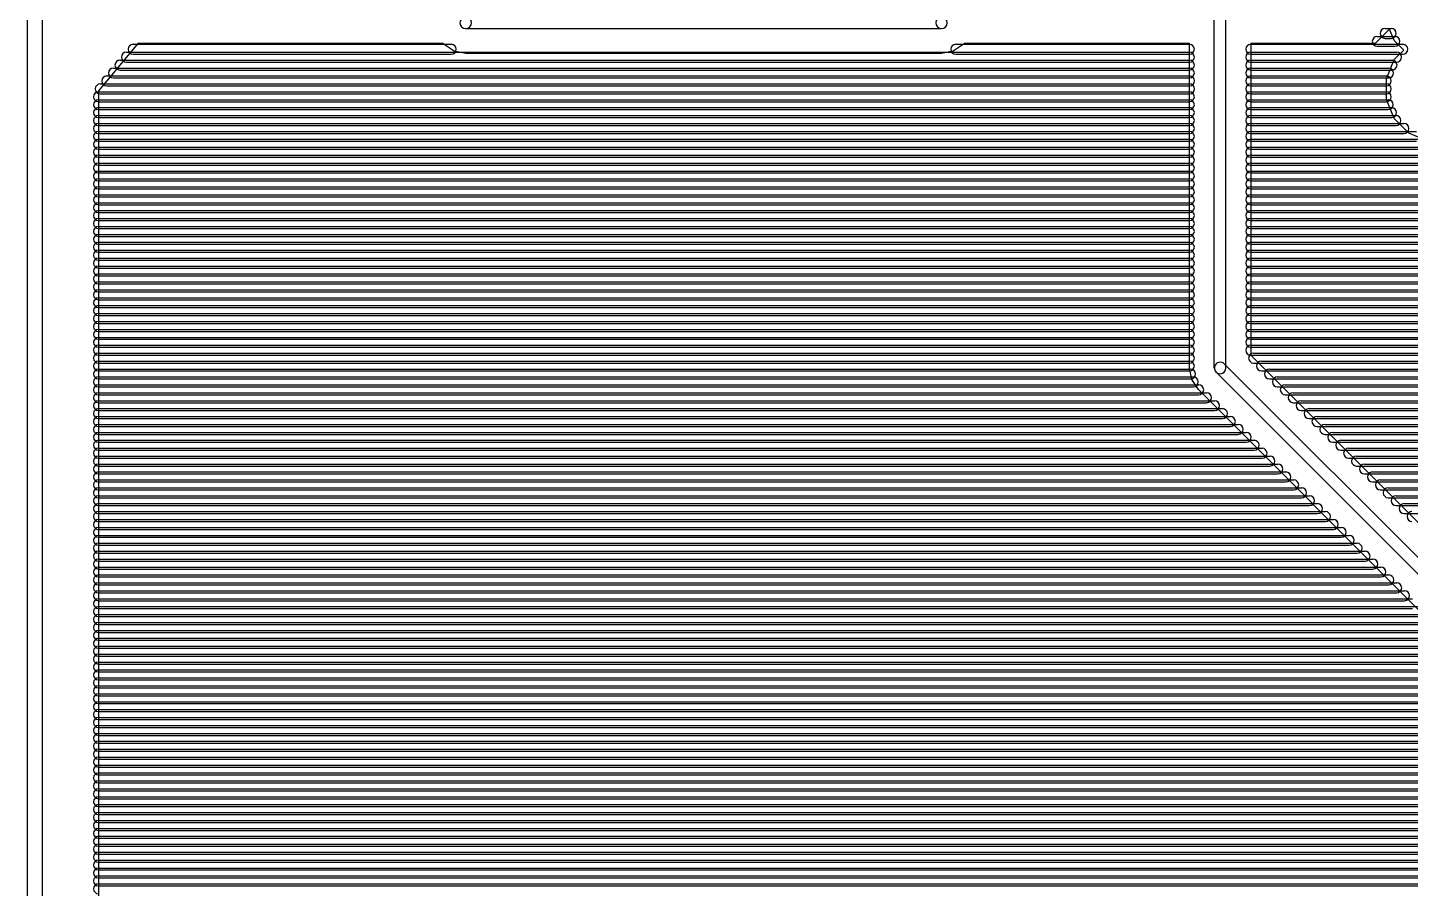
# Model space of a CAD drawing. Extents: x 25909 to 94169, y 14485 to 72115.
# Drawn here: x 25909 to 39874, y 44086 to 52779 of the extents above; entities that cross this region are included whole.
import ezdxf

# ---------------------------------------------------------------- set-up
doc = ezdxf.new("R2010")
doc.units = 0
doc.layers.add('BLACK', color=1, linetype='CONTINUOUS')

msp = doc.modelspace()

# ---------------------------------------------------------------- linework, layer by layer
at = {"layer": 'BLACK'}
for p, q in [((25909, 14560), (25909, 72040)), ((26059, 14560), (26059, 72040)), ((37894, 49342), (37894, 55642)), ((38012, 49342), (38012, 55642)), ((30334, 52769), (35138, 52769)), ((39664, 52765), (39520, 52620)), ((39540, 52691), (39718, 52691)), ((39540, 52691), (39718, 52691)), ((39620, 52771), (39682, 52771)), ((39620, 52771), (39682, 52771)), ((39620, 52671), (39682, 52671)), ((39620, 52671), (39682, 52671)), ((39712, 52649), (39664, 52765)), ((27023, 52620), (26625, 52140)), ((26907, 52531), (37643, 52531)), ((26907, 52531), (37643, 52531)), ((26974, 52611), (30188, 52611)), ((26974, 52611), (30188, 52611)), ((26974, 52511), (30188, 52511)), ((26974, 52511), (30188, 52511)), ((30105, 52620), (27023, 52620)), ((30115, 52610), (30105, 52620)), ((30216, 52543), (30115, 52610)), ((30334, 52519), (30216, 52543)), ((35139, 52519), (30334, 52519)), ((35257, 52543), (35139, 52519)), ((35357, 52610), (35257, 52543)), ((35283, 52611), (37643, 52611)), ((35283, 52611), (37643, 52611)), ((35283, 52511), (37643, 52511)), ((35283, 52511), (37643, 52511)), ((35367, 52620), (35357, 52610)), ((37644, 52620), (35367, 52620)), ((37644, 49342), (37644, 52620)), ((39520, 52620), (38262, 52620)), ((38262, 52620), (38262, 49470)), ((38262, 52611), (39798, 52611)), ((38262, 52611), (39798, 52611)), ((38262, 52531), (39736, 52531)), ((38262, 52531), (39736, 52531)), ((38262, 52511), (39798, 52511)), ((38262, 52511), (39798, 52511)), ((39540, 52591), (39718, 52591)), ((39540, 52591), (39718, 52591)), ((39808, 52552), (39712, 52649)), ((39712, 52456), (39808, 52552)), ((26775, 52371), (37643, 52371)), ((26775, 52371), (37643, 52371)), ((26841, 52451), (37643, 52451)), ((26841, 52451), (37643, 52451)), ((26907, 52431), (37643, 52431)), ((26907, 52431), (37643, 52431)), ((38262, 52451), (39690, 52451)), ((38262, 52451), (39690, 52451)), ((38262, 52431), (39736, 52431)), ((38262, 52431), (39736, 52431)), ((38262, 52371), (39656, 52371)), ((38262, 52371), (39656, 52371)), ((39632, 52263), (39712, 52456)), ((26708, 52291), (37644, 52291)), ((26708, 52291), (37644, 52291)), ((26775, 52271), (37643, 52271)), ((26775, 52271), (37643, 52271)), ((26841, 52351), (37643, 52351)), ((26841, 52351), (37643, 52351)), ((38262, 52351), (39690, 52351)), ((38262, 52351), (39690, 52351)), ((38262, 52291), (39632, 52291)), ((38262, 52291), (39632, 52291)), ((38262, 52271), (39656, 52271)), ((38262, 52271), (39656, 52271)), ((39632, 52054), (39632, 52263)), ((26625, 52140), (26625, 34414)), ((26625, 52131), (37643, 52131)), ((26625, 52131), (37643, 52131)), ((26642, 52211), (37644, 52211)), ((26642, 52211), (37644, 52211)), ((26642, 52111), (37644, 52111)), ((26642, 52111), (37644, 52111)), ((26708, 52191), (37644, 52191)), ((26708, 52191), (37644, 52191)), ((38262, 52211), (39632, 52211)), ((38262, 52211), (39632, 52211)), ((38262, 52191), (39632, 52191)), ((38262, 52191), (39632, 52191)), ((38262, 52131), (39632, 52131)), ((38262, 52131), (39632, 52131)), ((38262, 52111), (39632, 52111)), ((38262, 52111), (39632, 52111)), ((26625, 52051), (37643, 52051)), ((26625, 52051), (37643, 52051)), ((26625, 52031), (37643, 52031)), ((26625, 52031), (37643, 52031)), ((26625, 51971), (37643, 51971)), ((26625, 51971), (37643, 51971)), ((38262, 52051), (39652, 52051)), ((38262, 52051), (39652, 52051)), ((38262, 52031), (39632, 52031)), ((38262, 52031), (39632, 52031)), ((38262, 51971), (39686, 51971)), ((38262, 51971), (39686, 51971)), ((39712, 51861), (39632, 52054)), ((26625, 51951), (37643, 51951)), ((26625, 51951), (37643, 51951)), ((26625, 51891), (37643, 51891)), ((26625, 51891), (37643, 51891)), ((26625, 51871), (37643, 51871)), ((26625, 51871), (37643, 51871)), ((38262, 51951), (39652, 51951)), ((38262, 51951), (39652, 51951)), ((38262, 51891), (39730, 51891)), ((38262, 51891), (39730, 51891)), ((38262, 51871), (39686, 51871)), ((38262, 51871), (39686, 51871)), ((39859, 51713), (39712, 51861)), ((26625, 51811), (37643, 51811)), ((26625, 51811), (37643, 51811)), ((26625, 51791), (37643, 51791)), ((26625, 51791), (37643, 51791)), ((26625, 51731), (37643, 51731)), ((26625, 51731), (37643, 51731)), ((26625, 51711), (37643, 51711)), ((26625, 51711), (37643, 51711)), ((38262, 51811), (39810, 51811)), ((38262, 51811), (39810, 51811)), ((38262, 51791), (39730, 51791)), ((38262, 51791), (39730, 51791)), ((38262, 51731), (39936, 51731)), ((38262, 51731), (39936, 51731)), ((38262, 51711), (39810, 51711)), ((38262, 51711), (39810, 51711)), ((40052, 51633), (39859, 51713)), ((26625, 51651), (37643, 51651)), ((26625, 51651), (37643, 51651)), ((26625, 51631), (37643, 51631)), ((26625, 51631), (37643, 51631)), ((26625, 51571), (37643, 51571)), ((26625, 51571), (37643, 51571)), ((26625, 51551), (37643, 51551)), ((26625, 51551), (37643, 51551)), ((38262, 51651), (51486, 51651)), ((38262, 51651), (51486, 51651)), ((38262, 51631), (39936, 51631)), ((38262, 51631), (39936, 51631)), ((38262, 51571), (51406, 51571)), ((38262, 51571), (51406, 51571)), ((38262, 51551), (51486, 51551)), ((38262, 51551), (51486, 51551)), ((26625, 51491), (37643, 51491)), ((26625, 51491), (37643, 51491)), ((26625, 51471), (37643, 51471)), ((26625, 51471), (37643, 51471)), ((26625, 51411), (37643, 51411)), ((26625, 51411), (37643, 51411)), ((38262, 51491), (51326, 51491)), ((38262, 51491), (51326, 51491)), ((38262, 51471), (51406, 51471)), ((38262, 51471), (51406, 51471)), ((38262, 51411), (51246, 51411)), ((38262, 51411), (51246, 51411)), ((26625, 51391), (37643, 51391)), ((26625, 51391), (37643, 51391)), ((26625, 51331), (37643, 51331)), ((26625, 51331), (37643, 51331)), ((26625, 51311), (37643, 51311)), ((26625, 51311), (37643, 51311)), ((38262, 51391), (51326, 51391)), ((38262, 51391), (51326, 51391)), ((38262, 51331), (51166, 51331)), ((38262, 51331), (51166, 51331)), ((38262, 51311), (51246, 51311)), ((38262, 51311), (51246, 51311)), ((26625, 51251), (37643, 51251)), ((26625, 51251), (37643, 51251)), ((26625, 51231), (37643, 51231)), ((26625, 51231), (37643, 51231)), ((26625, 51171), (37643, 51171)), ((26625, 51171), (37643, 51171)), ((26625, 51151), (37643, 51151)), ((26625, 51151), (37643, 51151)), ((38262, 51251), (51086, 51251)), ((38262, 51251), (51086, 51251)), ((38262, 51231), (51166, 51231)), ((38262, 51231), (51166, 51231)), ((38262, 51171), (51006, 51171)), ((38262, 51171), (51006, 51171)), ((38262, 51151), (51086, 51151)), ((38262, 51151), (51086, 51151)), ((26625, 51091), (37643, 51091)), ((26625, 51091), (37643, 51091)), ((26625, 51071), (37643, 51071)), ((26625, 51071), (37643, 51071)), ((26625, 51011), (37643, 51011)), ((26625, 51011), (37643, 51011)), ((26625, 50991), (37643, 50991)), ((26625, 50991), (37643, 50991)), ((38262, 51091), (50926, 51091)), ((38262, 51091), (50926, 51091)), ((38262, 51071), (51006, 51071)), ((38262, 51071), (51006, 51071)), ((38262, 51011), (50872, 51011)), ((38262, 51011), (50872, 51011)), ((38262, 50991), (50926, 50991)), ((38262, 50991), (50926, 50991)), ((26625, 50931), (37643, 50931)), ((26625, 50931), (37643, 50931)), ((26625, 50911), (37643, 50911)), ((26625, 50911), (37643, 50911)), ((26625, 50851), (37643, 50851)), ((26625, 50851), (37643, 50851)), ((38262, 50931), (50846, 50931)), ((38262, 50931), (50846, 50931)), ((38262, 50911), (50872, 50911)), ((38262, 50911), (50872, 50911)), ((38262, 50851), (50832, 50851)), ((38262, 50851), (50832, 50851)), ((26625, 50831), (37643, 50831)), ((26625, 50831), (37643, 50831)), ((26625, 50771), (37643, 50771)), ((26625, 50771), (37643, 50771)), ((26625, 50751), (37643, 50751)), ((26625, 50751), (37643, 50751)), ((38262, 50831), (50846, 50831)), ((38262, 50831), (50846, 50831)), ((38262, 50771), (44052, 50771)), ((38262, 50771), (44052, 50771)), ((38262, 50751), (50832, 50751)), ((38262, 50751), (50832, 50751)), ((26625, 50691), (37643, 50691)), ((26625, 50691), (37643, 50691)), ((26625, 50671), (37643, 50671)), ((26625, 50671), (37643, 50671)), ((26625, 50611), (37643, 50611)), ((26625, 50611), (37643, 50611)), ((26625, 50591), (37643, 50591)), ((26625, 50591), (37643, 50591)), ((38262, 50691), (43970, 50691)), ((38262, 50691), (43970, 50691)), ((38262, 50671), (44052, 50671)), ((38262, 50671), (44052, 50671)), ((38262, 50611), (43924, 50611)), ((38262, 50611), (43924, 50611)), ((38262, 50591), (43970, 50591)), ((38262, 50591), (43970, 50591)), ((26625, 50531), (37643, 50531)), ((26625, 50531), (37643, 50531)), ((26625, 50511), (37643, 50511)), ((26625, 50511), (37643, 50511)), ((26625, 50451), (37643, 50451)), ((26625, 50451), (37643, 50451)), ((26625, 50431), (37643, 50431)), ((26625, 50431), (37643, 50431)), ((38262, 50531), (43890, 50531)), ((38262, 50531), (43890, 50531)), ((38262, 50511), (43924, 50511)), ((38262, 50511), (43924, 50511)), ((38262, 50451), (43884, 50451)), ((38262, 50451), (43884, 50451)), ((38262, 50431), (43890, 50431)), ((38262, 50431), (43890, 50431)), ((26625, 50371), (37643, 50371)), ((26625, 50371), (37643, 50371)), ((26625, 50351), (37643, 50351)), ((26625, 50351), (37643, 50351)), ((26625, 50291), (37643, 50291)), ((26625, 50291), (37643, 50291)), ((38262, 50371), (43884, 50371)), ((38262, 50371), (43884, 50371)), ((38262, 50351), (43884, 50351)), ((38262, 50351), (43884, 50351)), ((38262, 50291), (43912, 50291)), ((38262, 50291), (43912, 50291)), ((26625, 50271), (37643, 50271)), ((26625, 50271), (37643, 50271)), ((26625, 50211), (37643, 50211)), ((26625, 50211), (37643, 50211)), ((26625, 50191), (37643, 50191)), ((26625, 50191), (37643, 50191)), ((38262, 50271), (43884, 50271)), ((38262, 50271), (43884, 50271)), ((38262, 50211), (43944, 50211)), ((38262, 50211), (43944, 50211)), ((38262, 50191), (43912, 50191)), ((38262, 50191), (43912, 50191)), ((26625, 50131), (37643, 50131)), ((26625, 50131), (37643, 50131)), ((26625, 50111), (37643, 50111)), ((26625, 50111), (37643, 50111)), ((26625, 50051), (37643, 50051)), ((26625, 50051), (37643, 50051)), ((26625, 50031), (37643, 50031)), ((26625, 50031), (37643, 50031)), ((38262, 50131), (44012, 50131)), ((38262, 50131), (44012, 50131)), ((38262, 50111), (43944, 50111)), ((38262, 50111), (43944, 50111)), ((38262, 50051), (44012, 50051)), ((38262, 50051), (44012, 50051)), ((38262, 50031), (44012, 50031)), ((38262, 50031), (44012, 50031)), ((26625, 49971), (37643, 49971)), ((26625, 49971), (37643, 49971)), ((26625, 49951), (37643, 49951)), ((26625, 49951), (37643, 49951)), ((26625, 49891), (37643, 49891)), ((26625, 49891), (37643, 49891)), ((26625, 49871), (37643, 49871)), ((26625, 49871), (37643, 49871)), ((38262, 49971), (44012, 49971)), ((38262, 49971), (44012, 49971)), ((38262, 49951), (44012, 49951)), ((38262, 49951), (44012, 49951)), ((38262, 49891), (44012, 49891)), ((38262, 49891), (44012, 49891)), ((38262, 49871), (44012, 49871)), ((38262, 49871), (44012, 49871)), ((26625, 49811), (37643, 49811)), ((26625, 49811), (37643, 49811)), ((26625, 49791), (37643, 49791)), ((26625, 49791), (37643, 49791)), ((26625, 49731), (37643, 49731)), ((26625, 49731), (37643, 49731)), ((38262, 49811), (44012, 49811)), ((38262, 49811), (44012, 49811)), ((38262, 49791), (44012, 49791)), ((38262, 49791), (44012, 49791)), ((38262, 49731), (44012, 49731)), ((38262, 49731), (44012, 49731)), ((26625, 49711), (37643, 49711)), ((26625, 49711), (37643, 49711)), ((26625, 49651), (37643, 49651)), ((26625, 49651), (37643, 49651)), ((26625, 49631), (37643, 49631)), ((26625, 49631), (37643, 49631)), ((38262, 49711), (44012, 49711)), ((38262, 49711), (44012, 49711)), ((38262, 49651), (44012, 49651)), ((38262, 49651), (44012, 49651)), ((38262, 49631), (44012, 49631)), ((38262, 49631), (44012, 49631)), ((26625, 49571), (37643, 49571)), ((26625, 49571), (37643, 49571)), ((26625, 49551), (37643, 49551)), ((26625, 49551), (37643, 49551)), ((26625, 49491), (37643, 49491)), ((26625, 49491), (37643, 49491)), ((26625, 49471), (37643, 49471)), ((26625, 49471), (37643, 49471)), ((38262, 49571), (44012, 49571)), ((38262, 49571), (44012, 49571)), ((38262, 49551), (44012, 49551)), ((38262, 49551), (44012, 49551)), ((38262, 49471), (44012, 49471)), ((38262, 49471), (44012, 49471)), ((38262, 49470), (40402, 47329)), ((38291, 49491), (44011, 49491)), ((38291, 49491), (44011, 49491)), ((26625, 49411), (37643, 49411)), ((26625, 49411), (37643, 49411)), ((26625, 49391), (37643, 49391)), ((26625, 49391), (37643, 49391)), ((26625, 49331), (37655, 49331)), ((26625, 49331), (37655, 49331)), ((26625, 49311), (37643, 49311)), ((26625, 49311), (37643, 49311)), ((37668, 49224), (37644, 49342)), ((40233, 46979), (37912, 49300)), ((40316, 47062), (37995, 49383)), ((38291, 49391), (44011, 49391)), ((38291, 49391), (44011, 49391)), ((38371, 49411), (44011, 49411)), ((38371, 49411), (44011, 49411)), ((38371, 49311), (44011, 49311)), ((38371, 49311), (44011, 49311)), ((38451, 49331), (44011, 49331)), ((38451, 49331), (44011, 49331)), ((26625, 49251), (37683, 49251)), ((26625, 49251), (37683, 49251)), ((26625, 49231), (37655, 49231)), ((26625, 49231), (37655, 49231)), ((26625, 49171), (37737, 49171)), ((26625, 49171), (37737, 49171)), ((37735, 49124), (37668, 49224)), ((38451, 49231), (44011, 49231)), ((38451, 49231), (44011, 49231)), ((38531, 49251), (44011, 49251)), ((38531, 49251), (44011, 49251)), ((38611, 49171), (44011, 49171)), ((38611, 49171), (44011, 49171)), ((26625, 49151), (37683, 49151)), ((26625, 49151), (37683, 49151)), ((26625, 49091), (37817, 49091)), ((26625, 49091), (37817, 49091)), ((26625, 49071), (37737, 49071)), ((26625, 49071), (37737, 49071)), ((40056, 46802), (37735, 49124)), ((38531, 49151), (44011, 49151)), ((38531, 49151), (44011, 49151)), ((38611, 49071), (44011, 49071)), ((38611, 49071), (44011, 49071)), ((38691, 49091), (44011, 49091)), ((38691, 49091), (44011, 49091)), ((26625, 49011), (37897, 49011)), ((26625, 49011), (37897, 49011)), ((26625, 48991), (37817, 48991)), ((26625, 48991), (37817, 48991)), ((26625, 48931), (37977, 48931)), ((26625, 48931), (37977, 48931)), ((26625, 48911), (37897, 48911)), ((26625, 48911), (37897, 48911)), ((38691, 48991), (44011, 48991)), ((38691, 48991), (44011, 48991)), ((38771, 49011), (44011, 49011)), ((38771, 49011), (44011, 49011)), ((38771, 48911), (44011, 48911)), ((38771, 48911), (44011, 48911)), ((38851, 48931), (44011, 48931)), ((38851, 48931), (44011, 48931)), ((26625, 48851), (38057, 48851)), ((26625, 48851), (38057, 48851)), ((26625, 48831), (37977, 48831)), ((26625, 48831), (37977, 48831)), ((26625, 48771), (38137, 48771)), ((26625, 48771), (38137, 48771)), ((26625, 48751), (38057, 48751)), ((26625, 48751), (38057, 48751)), ((38851, 48831), (44011, 48831)), ((38851, 48831), (44011, 48831)), ((38931, 48851), (44011, 48851)), ((38931, 48851), (44011, 48851)), ((38931, 48751), (44011, 48751)), ((38931, 48751), (44011, 48751)), ((39011, 48771), (44011, 48771)), ((39011, 48771), (44011, 48771)), ((26625, 48691), (38217, 48691)), ((26625, 48691), (38217, 48691)), ((26625, 48671), (38137, 48671)), ((26625, 48671), (38137, 48671)), ((26625, 48611), (38297, 48611)), ((26625, 48611), (38297, 48611)), ((39011, 48671), (44011, 48671)), ((39011, 48671), (44011, 48671)), ((39091, 48691), (44011, 48691)), ((39091, 48691), (44011, 48691)), ((39171, 48611), (44011, 48611)), ((39171, 48611), (44011, 48611)), ((26625, 48591), (38217, 48591)), ((26625, 48591), (38217, 48591)), ((26625, 48531), (38377, 48531)), ((26625, 48531), (38377, 48531)), ((26625, 48511), (38297, 48511)), ((26625, 48511), (38297, 48511)), ((39091, 48591), (44011, 48591)), ((39091, 48591), (44011, 48591)), ((39171, 48511), (44011, 48511)), ((39171, 48511), (44011, 48511)), ((39251, 48531), (44011, 48531)), ((39251, 48531), (44011, 48531)), ((26625, 48451), (38457, 48451)), ((26625, 48451), (38457, 48451)), ((26625, 48431), (38377, 48431)), ((26625, 48431), (38377, 48431)), ((26625, 48371), (38537, 48371)), ((26625, 48371), (38537, 48371)), ((26625, 48351), (38457, 48351)), ((26625, 48351), (38457, 48351)), ((39251, 48431), (44011, 48431)), ((39251, 48431), (44011, 48431)), ((39331, 48451), (44011, 48451)), ((39331, 48451), (44011, 48451)), ((39331, 48351), (44011, 48351)), ((39331, 48351), (44011, 48351)), ((39411, 48371), (44011, 48371)), ((39411, 48371), (44011, 48371)), ((26625, 48291), (38617, 48291)), ((26625, 48291), (38617, 48291)), ((26625, 48271), (38537, 48271)), ((26625, 48271), (38537, 48271)), ((26625, 48211), (38697, 48211)), ((26625, 48211), (38697, 48211)), ((26625, 48191), (38617, 48191)), ((26625, 48191), (38617, 48191)), ((39411, 48271), (44011, 48271)), ((39411, 48271), (44011, 48271)), ((39491, 48291), (44011, 48291)), ((39491, 48291), (44011, 48291)), ((39491, 48191), (44011, 48191)), ((39491, 48191), (44011, 48191)), ((39571, 48211), (44011, 48211)), ((39571, 48211), (44011, 48211)), ((26625, 48131), (38777, 48131)), ((26625, 48131), (38777, 48131)), ((26625, 48111), (38697, 48111)), ((26625, 48111), (38697, 48111)), ((26625, 48051), (38857, 48051)), ((26625, 48051), (38857, 48051)), ((39571, 48111), (44011, 48111)), ((39571, 48111), (44011, 48111)), ((39651, 48131), (44011, 48131)), ((39651, 48131), (44011, 48131)), ((39731, 48051), (44011, 48051)), ((39731, 48051), (44011, 48051)), ((26625, 48031), (38777, 48031)), ((26625, 48031), (38777, 48031)), ((26625, 47971), (38937, 47971)), ((26625, 47971), (38937, 47971)), ((26625, 47951), (38857, 47951)), ((26625, 47951), (38857, 47951)), ((39651, 48031), (44011, 48031)), ((39651, 48031), (44011, 48031)), ((39731, 47951), (44011, 47951)), ((39731, 47951), (44011, 47951)), ((39811, 47971), (44011, 47971)), ((39811, 47971), (44011, 47971)), ((26625, 47891), (39017, 47891)), ((26625, 47891), (39017, 47891)), ((26625, 47871), (38937, 47871)), ((26625, 47871), (38937, 47871)), ((26625, 47811), (39097, 47811)), ((26625, 47811), (39097, 47811)), ((26625, 47791), (39017, 47791)), ((26625, 47791), (39017, 47791)), ((39811, 47871), (44011, 47871)), ((39811, 47871), (44011, 47871)), ((26625, 47731), (39177, 47731)), ((26625, 47731), (39177, 47731)), ((26625, 47711), (39097, 47711)), ((26625, 47711), (39097, 47711)), ((26625, 47651), (39257, 47651)), ((26625, 47651), (39257, 47651)), ((26625, 47631), (39177, 47631)), ((26625, 47631), (39177, 47631)), ((26625, 47571), (39337, 47571)), ((26625, 47571), (39337, 47571)), ((26625, 47551), (39257, 47551)), ((26625, 47551), (39257, 47551)), ((26625, 47491), (39417, 47491)), ((26625, 47491), (39417, 47491)), ((26625, 47471), (39337, 47471)), ((26625, 47471), (39337, 47471)), ((26625, 47411), (39497, 47411)), ((26625, 47411), (39497, 47411)), ((26625, 47391), (39417, 47391)), ((26625, 47391), (39417, 47391)), ((26625, 47331), (39577, 47331)), ((26625, 47331), (39577, 47331)), ((26625, 47311), (39497, 47311)), ((26625, 47311), (39497, 47311)), ((26625, 47251), (39657, 47251)), ((26625, 47251), (39657, 47251)), ((26625, 47231), (39577, 47231)), ((26625, 47231), (39577, 47231)), ((26625, 47171), (39737, 47171)), ((26625, 47171), (39737, 47171)), ((26625, 47151), (39657, 47151)), ((26625, 47151), (39657, 47151)), ((26625, 47091), (39817, 47091)), ((26625, 47091), (39817, 47091)), ((26625, 47071), (39737, 47071)), ((26625, 47071), (39737, 47071)), ((26625, 47011), (39897, 47011)), ((26625, 47011), (39897, 47011)), ((26625, 46991), (39817, 46991)), ((26625, 46991), (39817, 46991)), ((26625, 46931), (39977, 46931)), ((26625, 46931), (39977, 46931)), ((26625, 46911), (39897, 46911)), ((26625, 46911), (39897, 46911)), ((26625, 46851), (40057, 46851)), ((26625, 46851), (40057, 46851)), ((26625, 46831), (39977, 46831)), ((26625, 46831), (39977, 46831)), ((26625, 46771), (40225, 46771)), ((26625, 46771), (40225, 46771)), ((26625, 46751), (40057, 46751)), ((26625, 46751), (40057, 46751)), ((26625, 46691), (41487, 46691)), ((26625, 46691), (41487, 46691)), ((26625, 46671), (40225, 46671)), ((26625, 46671), (40225, 46671)), ((26625, 46611), (41629, 46611)), ((26625, 46611), (41629, 46611)), ((26625, 46591), (41487, 46591)), ((26625, 46591), (41487, 46591)), ((26625, 46531), (41709, 46531)), ((26625, 46531), (41709, 46531)), ((26625, 46511), (41629, 46511)), ((26625, 46511), (41629, 46511)), ((26625, 46451), (41789, 46451)), ((26625, 46451), (41789, 46451)), ((26625, 46431), (41709, 46431)), ((26625, 46431), (41709, 46431)), ((26625, 46371), (41869, 46371)), ((26625, 46371), (41869, 46371)), ((26625, 46351), (41789, 46351)), ((26625, 46351), (41789, 46351)), ((26625, 46291), (41949, 46291)), ((26625, 46291), (41949, 46291)), ((26625, 46271), (41869, 46271)), ((26625, 46271), (41869, 46271)), ((26625, 46211), (42037, 46211)), ((26625, 46211), (42037, 46211)), ((26625, 46191), (41949, 46191)), ((26625, 46191), (41949, 46191)), ((26625, 46131), (76449, 46131)), ((26625, 46131), (76449, 46131)), ((26625, 46111), (42037, 46111)), ((26625, 46111), (42037, 46111)), ((26625, 46051), (76449, 46051)), ((26625, 46051), (76449, 46051)), ((26625, 46031), (76449, 46031)), ((26625, 46031), (76449, 46031)), ((26625, 45971), (76449, 45971)), ((26625, 45971), (76449, 45971)), ((26625, 45951), (76449, 45951)), ((26625, 45951), (76449, 45951)), ((26625, 45891), (76449, 45891)), ((26625, 45891), (76449, 45891)), ((26625, 45871), (76449, 45871)), ((26625, 45871), (76449, 45871)), ((26625, 45811), (76449, 45811)), ((26625, 45811), (76449, 45811)), ((26625, 45791), (76449, 45791)), ((26625, 45791), (76449, 45791)), ((26625, 45731), (76449, 45731)), ((26625, 45731), (76449, 45731)), ((26625, 45711), (76449, 45711)), ((26625, 45711), (76449, 45711)), ((26625, 45651), (76449, 45651)), ((26625, 45651), (76449, 45651)), ((26625, 45631), (76449, 45631)), ((26625, 45631), (76449, 45631)), ((26625, 45571), (76449, 45571)), ((26625, 45571), (76449, 45571)), ((26625, 45551), (76449, 45551)), ((26625, 45551), (76449, 45551)), ((26625, 45491), (76449, 45491)), ((26625, 45491), (76449, 45491)), ((26625, 45471), (76449, 45471)), ((26625, 45471), (76449, 45471)), ((26625, 45411), (76449, 45411)), ((26625, 45411), (76449, 45411)), ((26625, 45391), (76449, 45391)), ((26625, 45391), (76449, 45391)), ((26625, 45331), (76449, 45331)), ((26625, 45331), (76449, 45331)), ((26625, 45311), (76449, 45311)), ((26625, 45311), (76449, 45311)), ((26625, 45251), (76449, 45251)), ((26625, 45251), (76449, 45251)), ((26625, 45231), (76449, 45231)), ((26625, 45231), (76449, 45231)), ((26625, 45171), (76449, 45171)), ((26625, 45171), (76449, 45171)), ((26625, 45151), (76449, 45151)), ((26625, 45151), (76449, 45151)), ((26625, 45091), (76449, 45091)), ((26625, 45091), (76449, 45091)), ((26625, 45071), (76449, 45071)), ((26625, 45071), (76449, 45071)), ((26625, 45011), (76449, 45011)), ((26625, 45011), (76449, 45011)), ((26625, 44991), (76449, 44991)), ((26625, 44991), (76449, 44991)), ((26625, 44931), (76449, 44931)), ((26625, 44931), (76449, 44931)), ((26625, 44911), (76449, 44911)), ((26625, 44911), (76449, 44911)), ((26625, 44851), (76449, 44851)), ((26625, 44851), (76449, 44851)), ((26625, 44831), (76449, 44831)), ((26625, 44831), (76449, 44831)), ((26625, 44771), (76449, 44771)), ((26625, 44771), (76449, 44771)), ((26625, 44751), (76449, 44751)), ((26625, 44751), (76449, 44751)), ((26625, 44691), (76449, 44691)), ((26625, 44691), (76449, 44691)), ((26625, 44671), (76449, 44671)), ((26625, 44671), (76449, 44671)), ((26625, 44611), (76449, 44611)), ((26625, 44611), (76449, 44611)), ((26625, 44591), (76449, 44591)), ((26625, 44591), (76449, 44591)), ((26625, 44531), (76449, 44531)), ((26625, 44531), (76449, 44531)), ((26625, 44511), (76449, 44511)), ((26625, 44511), (76449, 44511)), ((26625, 44451), (76449, 44451)), ((26625, 44451), (76449, 44451)), ((26625, 44431), (76449, 44431)), ((26625, 44431), (76449, 44431)), ((26625, 44371), (76449, 44371)), ((26625, 44371), (76449, 44371)), ((26625, 44351), (76449, 44351)), ((26625, 44351), (76449, 44351)), ((26625, 44291), (76449, 44291)), ((26625, 44291), (76449, 44291)), ((26625, 44271), (76449, 44271)), ((26625, 44271), (76449, 44271)), ((26625, 44211), (76449, 44211)), ((26625, 44211), (76449, 44211)), ((26625, 44191), (76449, 44191)), ((26625, 44191), (76449, 44191)), ((26625, 44131), (76449, 44131)), ((26625, 44131), (76449, 44131)), ((26625, 44111), (76449, 44111)), ((26625, 44111), (76449, 44111))]:
    msp.add_line(p, q, dxfattribs=at)
for centre, radius, start, end in [((30334, 52828), 59, 90, 270), ((30333, 52829), 59, 225, 405), ((35140, 52829), 59, 135, 315), ((35138, 52828), 59, 270, 450), ((39540, 52641), 50, 90, 270), ((39540, 52641), 50, 90, 270), ((39620, 52721), 50, 90, 270), ((39620, 52721), 50, 90, 270), ((39682, 52721), 50, 270, 450), ((39682, 52721), 50, 270, 450), ((39718, 52641), 50, 270, 450), ((39718, 52641), 50, 270, 450), ((26907, 52481), 50, 90, 270), ((26907, 52481), 50, 90, 270), ((26974, 52561), 50, 90, 270), ((26974, 52561), 50, 90, 270), ((30188, 52561), 50, 270, 450), ((30188, 52561), 50, 270, 450), ((35283, 52561), 50, 90, 270), ((35283, 52561), 50, 90, 270), ((37643, 52561), 50, 270, 450), ((37643, 52561), 50, 270, 450), ((37643, 52481), 50, 270, 450), ((37643, 52481), 50, 270, 450), ((38262, 52561), 50, 90, 270), ((38262, 52561), 50, 90, 270), ((38262, 52481), 50, 90, 270), ((38262, 52481), 50, 90, 270), ((39736, 52481), 50, 270, 450), ((39736, 52481), 50, 270, 450), ((39798, 52561), 50, 270, 450), ((39798, 52561), 50, 270, 450), ((26775, 52321), 50, 90, 270), ((26775, 52321), 50, 90, 270), ((26841, 52401), 50, 90, 270), ((26841, 52401), 50, 90, 270), ((37643, 52401), 50, 270, 450), ((37643, 52401), 50, 270, 450), ((37643, 52321), 50, 270, 450), ((37643, 52321), 50, 270, 450), ((38262, 52401), 50, 90, 270), ((38262, 52401), 50, 90, 270), ((38262, 52321), 50, 90, 270), ((38262, 52321), 50, 90, 270), ((39656, 52321), 50, 270, 450), ((39656, 52321), 50, 270, 450), ((39690, 52401), 50, 270, 450), ((39690, 52401), 50, 270, 450), ((26708, 52241), 50, 90, 270), ((26708, 52241), 50, 90, 270), ((37644, 52241), 50, 270, 450), ((37644, 52241), 50, 270, 450), ((38262, 52241), 50, 90, 270), ((38262, 52241), 50, 90, 270), ((39632, 52241), 50, 270, 450), ((39632, 52241), 50, 270, 450), ((26625, 52081), 50, 90, 270), ((26625, 52081), 50, 90, 270), ((26642, 52161), 50, 90, 270), ((26642, 52161), 50, 90, 270), ((37643, 52081), 50, 270, 450), ((37643, 52081), 50, 270, 450), ((37644, 52161), 50, 270, 450), ((37644, 52161), 50, 270, 450), ((38262, 52161), 50, 90, 270), ((38262, 52161), 50, 90, 270), ((38262, 52081), 50, 90, 270), ((38262, 52081), 50, 90, 270), ((39632, 52161), 50, 270, 450), ((39632, 52161), 50, 270, 450), ((39632, 52081), 50, 270, 450), ((39632, 52081), 50, 270, 450), ((26625, 52001), 50, 90, 270), ((26625, 52001), 50, 90, 270), ((26625, 51921), 50, 90, 270), ((26625, 51921), 50, 90, 270), ((37643, 52001), 50, 270, 450), ((37643, 52001), 50, 270, 450), ((37643, 51921), 50, 270, 450), ((37643, 51921), 50, 270, 450), ((38262, 52001), 50, 90, 270), ((38262, 52001), 50, 90, 270), ((38262, 51921), 50, 90, 270), ((38262, 51921), 50, 90, 270), ((39652, 52001), 50, 270, 450), ((39652, 52001), 50, 270, 450), ((39686, 51921), 50, 270, 450), ((39686, 51921), 50, 270, 450), ((26625, 51841), 50, 90, 270), ((26625, 51841), 50, 90, 270), ((37643, 51841), 50, 270, 450), ((37643, 51841), 50, 270, 450), ((38262, 51841), 50, 90, 270), ((38262, 51841), 50, 90, 270), ((39730, 51841), 50, 270, 450), ((39730, 51841), 50, 270, 450), ((26625, 51761), 50, 90, 270), ((26625, 51761), 50, 90, 270), ((26625, 51681), 50, 90, 270), ((26625, 51681), 50, 90, 270), ((37643, 51761), 50, 270, 450), ((37643, 51761), 50, 270, 450), ((37643, 51681), 50, 270, 450), ((37643, 51681), 50, 270, 450), ((38262, 51761), 50, 90, 270), ((38262, 51761), 50, 90, 270), ((38262, 51681), 50, 90, 270), ((38262, 51681), 50, 90, 270), ((39810, 51761), 50, 270, 450), ((39810, 51761), 50, 270, 450), ((26625, 51601), 50, 90, 270), ((26625, 51601), 50, 90, 270), ((26625, 51521), 50, 90, 270), ((26625, 51521), 50, 90, 270), ((37643, 51601), 50, 270, 450), ((37643, 51601), 50, 270, 450), ((37643, 51521), 50, 270, 450), ((37643, 51521), 50, 270, 450), ((38262, 51601), 50, 90, 270), ((38262, 51601), 50, 90, 270), ((38262, 51521), 50, 90, 270), ((38262, 51521), 50, 90, 270), ((26625, 51441), 50, 90, 270), ((26625, 51441), 50, 90, 270), ((26625, 51361), 50, 90, 270), ((26625, 51361), 50, 90, 270), ((37643, 51441), 50, 270, 450), ((37643, 51441), 50, 270, 450), ((37643, 51361), 50, 270, 450), ((37643, 51361), 50, 270, 450), ((38262, 51441), 50, 90, 270), ((38262, 51441), 50, 90, 270), ((38262, 51361), 50, 90, 270), ((38262, 51361), 50, 90, 270), ((26625, 51281), 50, 90, 270), ((26625, 51281), 50, 90, 270), ((37643, 51281), 50, 270, 450), ((37643, 51281), 50, 270, 450), ((38262, 51281), 50, 90, 270), ((38262, 51281), 50, 90, 270), ((26625, 51201), 50, 90, 270), ((26625, 51201), 50, 90, 270), ((26625, 51121), 50, 90, 270), ((26625, 51121), 50, 90, 270), ((37643, 51201), 50, 270, 450), ((37643, 51201), 50, 270, 450), ((37643, 51121), 50, 270, 450), ((37643, 51121), 50, 270, 450), ((38262, 51201), 50, 90, 270), ((38262, 51201), 50, 90, 270), ((38262, 51121), 50, 90, 270), ((38262, 51121), 50, 90, 270), ((26625, 51041), 50, 90, 270), ((26625, 51041), 50, 90, 270), ((26625, 50961), 50, 90, 270), ((26625, 50961), 50, 90, 270), ((37643, 51041), 50, 270, 450), ((37643, 51041), 50, 270, 450), ((37643, 50961), 50, 270, 450), ((37643, 50961), 50, 270, 450), ((38262, 51041), 50, 90, 270), ((38262, 51041), 50, 90, 270), ((38262, 50961), 50, 90, 270), ((38262, 50961), 50, 90, 270), ((26625, 50881), 50, 90, 270), ((26625, 50881), 50, 90, 270), ((26625, 50801), 50, 90, 270), ((26625, 50801), 50, 90, 270), ((37643, 50881), 50, 270, 450), ((37643, 50881), 50, 270, 450), ((37643, 50801), 50, 270, 450), ((37643, 50801), 50, 270, 450), ((38262, 50881), 50, 90, 270), ((38262, 50881), 50, 90, 270), ((38262, 50801), 50, 90, 270), ((38262, 50801), 50, 90, 270), ((26625, 50721), 50, 90, 270), ((26625, 50721), 50, 90, 270), ((37643, 50721), 50, 270, 450), ((37643, 50721), 50, 270, 450), ((38262, 50721), 50, 90, 270), ((38262, 50721), 50, 90, 270), ((26625, 50641), 50, 90, 270), ((26625, 50641), 50, 90, 270), ((26625, 50561), 50, 90, 270), ((26625, 50561), 50, 90, 270), ((37643, 50641), 50, 270, 450), ((37643, 50641), 50, 270, 450), ((37643, 50561), 50, 270, 450), ((37643, 50561), 50, 270, 450), ((38262, 50641), 50, 90, 270), ((38262, 50641), 50, 90, 270), ((38262, 50561), 50, 90, 270), ((38262, 50561), 50, 90, 270), ((26625, 50481), 50, 90, 270), ((26625, 50481), 50, 90, 270), ((26625, 50401), 50, 90, 270), ((26625, 50401), 50, 90, 270), ((37643, 50481), 50, 270, 450), ((37643, 50481), 50, 270, 450), ((37643, 50401), 50, 270, 450), ((37643, 50401), 50, 270, 450), ((38262, 50481), 50, 90, 270), ((38262, 50481), 50, 90, 270), ((38262, 50401), 50, 90, 270), ((38262, 50401), 50, 90, 270), ((26625, 50321), 50, 90, 270), ((26625, 50321), 50, 90, 270), ((26625, 50241), 50, 90, 270), ((26625, 50241), 50, 90, 270), ((37643, 50321), 50, 270, 450), ((37643, 50321), 50, 270, 450), ((37643, 50241), 50, 270, 450), ((37643, 50241), 50, 270, 450), ((38262, 50321), 50, 90, 270), ((38262, 50321), 50, 90, 270), ((38262, 50241), 50, 90, 270), ((38262, 50241), 50, 90, 270), ((26625, 50161), 50, 90, 270), ((26625, 50161), 50, 90, 270), ((37643, 50161), 50, 270, 450), ((37643, 50161), 50, 270, 450), ((38262, 50161), 50, 90, 270), ((38262, 50161), 50, 90, 270), ((26625, 50081), 50, 90, 270), ((26625, 50081), 50, 90, 270), ((26625, 50001), 50, 90, 270), ((26625, 50001), 50, 90, 270), ((37643, 50081), 50, 270, 450), ((37643, 50081), 50, 270, 450), ((37643, 50001), 50, 270, 450), ((37643, 50001), 50, 270, 450), ((38262, 50081), 50, 90, 270), ((38262, 50081), 50, 90, 270), ((38262, 50001), 50, 90, 270), ((38262, 50001), 50, 90, 270), ((26625, 49921), 50, 90, 270), ((26625, 49921), 50, 90, 270), ((26625, 49841), 50, 90, 270), ((26625, 49841), 50, 90, 270), ((37643, 49921), 50, 270, 450), ((37643, 49921), 50, 270, 450), ((37643, 49841), 50, 270, 450), ((37643, 49841), 50, 270, 450), ((38262, 49921), 50, 90, 270), ((38262, 49921), 50, 90, 270), ((38262, 49841), 50, 90, 270), ((38262, 49841), 50, 90, 270), ((26625, 49761), 50, 90, 270), ((26625, 49761), 50, 90, 270), ((26625, 49681), 50, 90, 270), ((26625, 49681), 50, 90, 270), ((37643, 49761), 50, 270, 450), ((37643, 49761), 50, 270, 450), ((37643, 49681), 50, 270, 450), ((37643, 49681), 50, 270, 450), ((38262, 49761), 50, 90, 270), ((38262, 49761), 50, 90, 270), ((38262, 49681), 50, 90, 270), ((38262, 49681), 50, 90, 270), ((26625, 49601), 50, 90, 270), ((26625, 49601), 50, 90, 270), ((37643, 49601), 50, 270, 450), ((37643, 49601), 50, 270, 450), ((38262, 49601), 50, 90, 270), ((38262, 49601), 50, 90, 270), ((26625, 49521), 50, 90, 270), ((26625, 49521), 50, 90, 270), ((26625, 49441), 50, 90, 270), ((26625, 49441), 50, 90, 270), ((37643, 49521), 50, 270, 450), ((37643, 49521), 50, 270, 450), ((37643, 49441), 50, 270, 450), ((37643, 49441), 50, 270, 450), ((38262, 49521), 50, 90, 270), ((38262, 49521), 50, 90, 270), ((38291, 49441), 50, 90, 270), ((38291, 49441), 50, 90, 270), ((26625, 49361), 50, 90, 270), ((26625, 49361), 50, 90, 270), ((26625, 49281), 50, 90, 270), ((26625, 49281), 50, 90, 270), ((37643, 49361), 50, 270, 450), ((37643, 49361), 50, 270, 450), ((37655, 49281), 50, 270, 450), ((37655, 49281), 50, 270, 450), ((37953, 49342), 59, 180, 360), ((37954, 49341), 59, 405, 585), ((38371, 49361), 50, 90, 270), ((38371, 49361), 50, 90, 270), ((38451, 49281), 50, 90, 270), ((38451, 49281), 50, 90, 270), ((26625, 49201), 50, 90, 270), ((26625, 49201), 50, 90, 270), ((26625, 49121), 50, 90, 270), ((26625, 49121), 50, 90, 270), ((37683, 49201), 50, 270, 450), ((37683, 49201), 50, 270, 450), ((37737, 49121), 50, 270, 450), ((37737, 49121), 50, 270, 450), ((38531, 49201), 50, 90, 270), ((38531, 49201), 50, 90, 270), ((38611, 49121), 50, 90, 270), ((38611, 49121), 50, 90, 270), ((26625, 49041), 50, 90, 270), ((26625, 49041), 50, 90, 270), ((37817, 49041), 50, 270, 450), ((37817, 49041), 50, 270, 450), ((38691, 49041), 50, 90, 270), ((38691, 49041), 50, 90, 270), ((26625, 48961), 50, 90, 270), ((26625, 48961), 50, 90, 270), ((26625, 48881), 50, 90, 270), ((26625, 48881), 50, 90, 270), ((37897, 48961), 50, 270, 450), ((37897, 48961), 50, 270, 450), ((37977, 48881), 50, 270, 450), ((37977, 48881), 50, 270, 450), ((38771, 48961), 50, 90, 270), ((38771, 48961), 50, 90, 270), ((38851, 48881), 50, 90, 270), ((38851, 48881), 50, 90, 270), ((26625, 48801), 50, 90, 270), ((26625, 48801), 50, 90, 270), ((26625, 48721), 50, 90, 270), ((26625, 48721), 50, 90, 270), ((38057, 48801), 50, 270, 450), ((38057, 48801), 50, 270, 450), ((38137, 48721), 50, 270, 450), ((38137, 48721), 50, 270, 450), ((38931, 48801), 50, 90, 270), ((38931, 48801), 50, 90, 270), ((39011, 48721), 50, 90, 270), ((39011, 48721), 50, 90, 270), ((26625, 48641), 50, 90, 270), ((26625, 48641), 50, 90, 270), ((26625, 48561), 50, 90, 270), ((26625, 48561), 50, 90, 270), ((38217, 48641), 50, 270, 450), ((38217, 48641), 50, 270, 450), ((38297, 48561), 50, 270, 450), ((38297, 48561), 50, 270, 450), ((39091, 48641), 50, 90, 270), ((39091, 48641), 50, 90, 270), ((39171, 48561), 50, 90, 270), ((39171, 48561), 50, 90, 270), ((26625, 48481), 50, 90, 270), ((26625, 48481), 50, 90, 270), ((38377, 48481), 50, 270, 450), ((38377, 48481), 50, 270, 450), ((39251, 48481), 50, 90, 270), ((39251, 48481), 50, 90, 270), ((26625, 48401), 50, 90, 270), ((26625, 48401), 50, 90, 270), ((26625, 48321), 50, 90, 270), ((26625, 48321), 50, 90, 270), ((38457, 48401), 50, 270, 450), ((38457, 48401), 50, 270, 450), ((38537, 48321), 50, 270, 450), ((38537, 48321), 50, 270, 450), ((39331, 48401), 50, 90, 270), ((39331, 48401), 50, 90, 270), ((39411, 48321), 50, 90, 270), ((39411, 48321), 50, 90, 270), ((26625, 48241), 50, 90, 270), ((26625, 48241), 50, 90, 270), ((26625, 48161), 50, 90, 270), ((26625, 48161), 50, 90, 270), ((38617, 48241), 50, 270, 450), ((38617, 48241), 50, 270, 450), ((38697, 48161), 50, 270, 450), ((38697, 48161), 50, 270, 450), ((39491, 48241), 50, 90, 270), ((39491, 48241), 50, 90, 270), ((39571, 48161), 50, 90, 270), ((39571, 48161), 50, 90, 270), ((26625, 48081), 50, 90, 270), ((26625, 48081), 50, 90, 270), ((26625, 48001), 50, 90, 270), ((26625, 48001), 50, 90, 270), ((38777, 48081), 50, 270, 450), ((38777, 48081), 50, 270, 450), ((38857, 48001), 50, 270, 450), ((38857, 48001), 50, 270, 450), ((39651, 48081), 50, 90, 270), ((39651, 48081), 50, 90, 270), ((39731, 48001), 50, 90, 270), ((39731, 48001), 50, 90, 270), ((26625, 47921), 50, 90, 270), ((26625, 47921), 50, 90, 270), ((38937, 47921), 50, 270, 450), ((38937, 47921), 50, 270, 450), ((39811, 47921), 50, 90, 270), ((39811, 47921), 50, 90, 270), ((26625, 47841), 50, 90, 270), ((26625, 47841), 50, 90, 270), ((26625, 47761), 50, 90, 270), ((26625, 47761), 50, 90, 270), ((39017, 47841), 50, 270, 450), ((39017, 47841), 50, 270, 450), ((39097, 47761), 50, 270, 450), ((39097, 47761), 50, 270, 450), ((39891, 47841), 50, 90, 270), ((39891, 47841), 50, 90, 270), ((26625, 47681), 50, 90, 270), ((26625, 47681), 50, 90, 270), ((26625, 47601), 50, 90, 270), ((26625, 47601), 50, 90, 270), ((39177, 47681), 50, 270, 450), ((39177, 47681), 50, 270, 450), ((39257, 47601), 50, 270, 450), ((39257, 47601), 50, 270, 450), ((26625, 47521), 50, 90, 270), ((26625, 47521), 50, 90, 270), ((26625, 47441), 50, 90, 270), ((26625, 47441), 50, 90, 270), ((39337, 47521), 50, 270, 450), ((39337, 47521), 50, 270, 450), ((39417, 47441), 50, 270, 450), ((39417, 47441), 50, 270, 450), ((26625, 47361), 50, 90, 270), ((26625, 47361), 50, 90, 270), ((39497, 47361), 50, 270, 450), ((39497, 47361), 50, 270, 450), ((26625, 47281), 50, 90, 270), ((26625, 47281), 50, 90, 270), ((26625, 47201), 50, 90, 270), ((26625, 47201), 50, 90, 270), ((39577, 47281), 50, 270, 450), ((39577, 47281), 50, 270, 450), ((39657, 47201), 50, 270, 450), ((39657, 47201), 50, 270, 450), ((26625, 47121), 50, 90, 270), ((26625, 47121), 50, 90, 270), ((26625, 47041), 50, 90, 270), ((26625, 47041), 50, 90, 270), ((39737, 47121), 50, 270, 450), ((39737, 47121), 50, 270, 450), ((39817, 47041), 50, 270, 450), ((39817, 47041), 50, 270, 450), ((26625, 46961), 50, 90, 270), ((26625, 46961), 50, 90, 270), ((26625, 46881), 50, 90, 270), ((26625, 46881), 50, 90, 270), ((26625, 46801), 50, 90, 270), ((26625, 46801), 50, 90, 270), ((26625, 46721), 50, 90, 270), ((26625, 46721), 50, 90, 270), ((26625, 46641), 50, 90, 270), ((26625, 46641), 50, 90, 270), ((26625, 46561), 50, 90, 270), ((26625, 46561), 50, 90, 270), ((26625, 46481), 50, 90, 270), ((26625, 46481), 50, 90, 270), ((26625, 46401), 50, 90, 270), ((26625, 46401), 50, 90, 270), ((26625, 46321), 50, 90, 270), ((26625, 46321), 50, 90, 270), ((26625, 46241), 50, 90, 270), ((26625, 46241), 50, 90, 270), ((26625, 46161), 50, 90, 270), ((26625, 46161), 50, 90, 270), ((26625, 46081), 50, 90, 270), ((26625, 46081), 50, 90, 270), ((26625, 46001), 50, 90, 270), ((26625, 46001), 50, 90, 270), ((26625, 45921), 50, 90, 270), ((26625, 45921), 50, 90, 270), ((26625, 45841), 50, 90, 270), ((26625, 45841), 50, 90, 270), ((26625, 45761), 50, 90, 270), ((26625, 45761), 50, 90, 270), ((26625, 45681), 50, 90, 270), ((26625, 45681), 50, 90, 270), ((26625, 45601), 50, 90, 270), ((26625, 45601), 50, 90, 270), ((26625, 45521), 50, 90, 270), ((26625, 45521), 50, 90, 270), ((26625, 45441), 50, 90, 270), ((26625, 45441), 50, 90, 270), ((26625, 45361), 50, 90, 270), ((26625, 45361), 50, 90, 270), ((26625, 45281), 50, 90, 270), ((26625, 45281), 50, 90, 270), ((26625, 45201), 50, 90, 270), ((26625, 45201), 50, 90, 270), ((26625, 45121), 50, 90, 270), ((26625, 45121), 50, 90, 270), ((26625, 45041), 50, 90, 270), ((26625, 45041), 50, 90, 270), ((26625, 44961), 50, 90, 270), ((26625, 44961), 50, 90, 270), ((26625, 44881), 50, 90, 270), ((26625, 44881), 50, 90, 270), ((26625, 44801), 50, 90, 270), ((26625, 44801), 50, 90, 270), ((26625, 44721), 50, 90, 270), ((26625, 44721), 50, 90, 270), ((26625, 44641), 50, 90, 270), ((26625, 44641), 50, 90, 270), ((26625, 44561), 50, 90, 270), ((26625, 44561), 50, 90, 270), ((26625, 44481), 50, 90, 270), ((26625, 44481), 50, 90, 270), ((26625, 44401), 50, 90, 270), ((26625, 44401), 50, 90, 270), ((26625, 44321), 50, 90, 270), ((26625, 44321), 50, 90, 270), ((26625, 44241), 50, 90, 270), ((26625, 44241), 50, 90, 270), ((26625, 44161), 50, 90, 270), ((26625, 44161), 50, 90, 270), ((26625, 44081), 50, 90, 270), ((26625, 44081), 50, 90, 270)]:
    msp.add_arc(centre, radius, start, end, dxfattribs=at)

doc.saveas('drawing.dxf')
